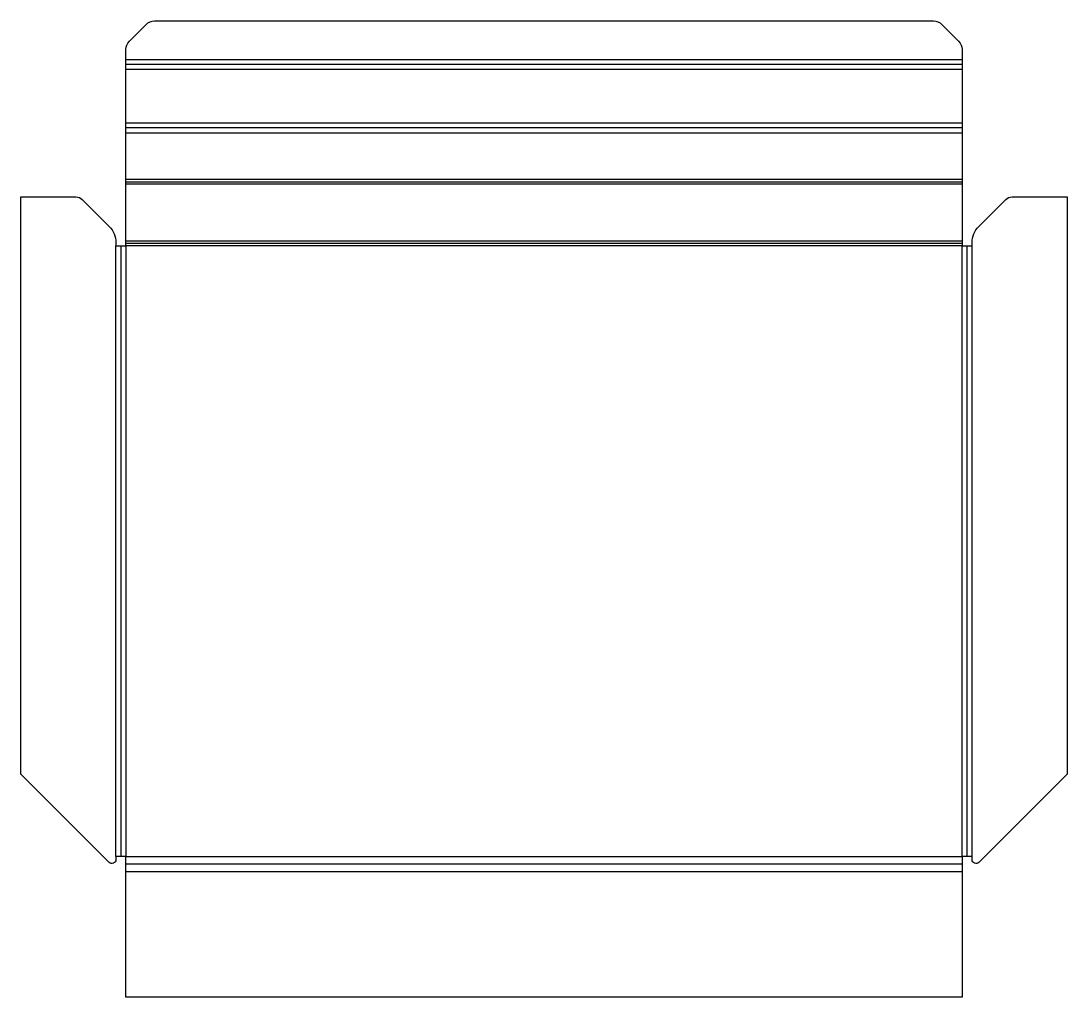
# Model space of a CAD drawing. Header units: inches. Extents: x -4.4 to 39.7, y 0 to 41.1.
import ezdxf

# ---------------------------------------------------------------- set-up
doc = ezdxf.new("R2010")
doc.units = ezdxf.units.IN

msp = doc.modelspace()

# ---------------------------------------------------------------- linework, layer by layer
at = {"layer": 'BEND'}
for p, q in [((35.25, 39.298), (0, 39.298)), ((35.25, 36.624), (0, 36.624)), ((0, 34.361), (35.25, 34.361)), ((0, 31.768), (35.25, 31.768)), ((-0.212, 31.662), (-0.212, 5.922)), ((35.462, 5.922), (35.462, 31.662)), ((35.25, 5.604), (0, 5.604))]:
    msp.add_line(p, q, dxfattribs=at)
at = {"layer": 'BEND_EXTENT'}
for p, q in [((0, 39.51), (35.25, 39.51)), ((35.25, 39.086), (0, 39.086)), ((0, 36.835), (35.25, 36.835)), ((35.25, 36.412), (0, 36.412)), ((0, 34.467), (35.25, 34.467)), ((35.25, 34.255), (0, 34.255)), ((0, 31.874), (35.25, 31.874)), ((-0.424, 5.922), (-0.424, 31.662)), ((35.674, 5.922), (35.674, 31.662)), ((0, 5.286), (35.25, 5.286))]:
    msp.add_line(p, q, dxfattribs=at)
msp.add_lwpolyline([(35.25, 5.922), (35.25, 31.662), (0, 31.662), (0, 5.922)], close=True, dxfattribs=at)
at = {"layer": 'OUTER_PROFILES'}
msp.add_lwpolyline([(0.146, 40.281), (0.854, 40.989, -0.198912), (1.207, 41.135), (34.043, 41.135, -0.198912), (34.397, 40.989), (35.104, 40.281, -0.198912), (35.25, 39.928), (35.25, 31.662), (35.674, 31.662), (35.674, 31.801, -0.198912), (35.951, 32.469), (37.092, 33.61, -0.198912), (37.358, 33.72), (39.677, 33.72), (39.677, 9.395), (35.958, 5.675, -0.668179), (35.674, 5.793), (35.674, 5.922), (35.25, 5.922), (35.25, 0), (0, 0), (0, 5.922), (-0.424, 5.922), (-0.424, 5.793, -0.668179), (-0.707, 5.675), (-4.427, 9.395), (-4.427, 33.72), (-2.107, 33.72, -0.198912), (-1.842, 33.61), (-0.7, 32.469, -0.198912), (-0.424, 31.801), (-0.424, 31.662), (0, 31.662), (0, 39.928, -0.198912)], format="xyb", close=True, dxfattribs=at)

doc.saveas('drawing.dxf')
